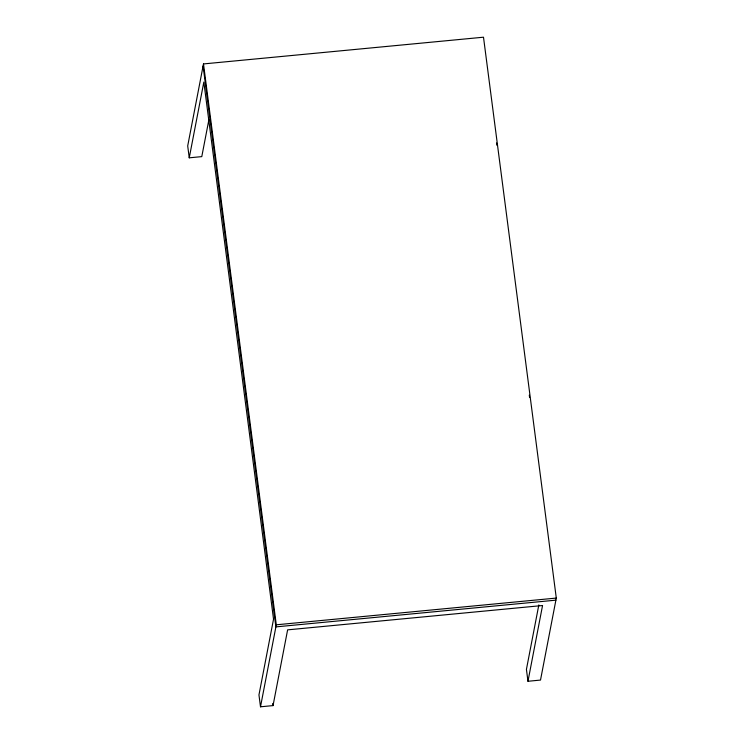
<?xml version="1.0" encoding="UTF-8"?>
<svg xmlns="http://www.w3.org/2000/svg" width="744" height="744" viewBox="0 0 744 744"><rect width="100%" height="100%" fill="white"/><g stroke="black" fill="none" stroke-linecap="round" stroke-linejoin="round"><path stroke-width="1.12" d="M538.833 604.937L526.427 669.377L527.97 681.271L540.507 680.072L556.298 598.074L483.498 37.2L203.493 63.928L187.702 145.926L189.246 157.821L201.782 156.621L208.971 119.319M189.246 157.821L203.837 82.073L273.541 619.166L258.959 694.905L260.502 706.8L273.039 705.6L287.621 629.861L542.553 605.523L527.97 681.271M260.502 706.8L276.294 624.802L203.493 63.928M276.294 624.802L556.298 598.074M555.898 600.157L275.885 626.885L203.093 66.011M496.555 142.941L496.853 145.238M529.291 395.157L529.589 397.463M272.76 703.443L273.039 705.6"/></g></svg>
